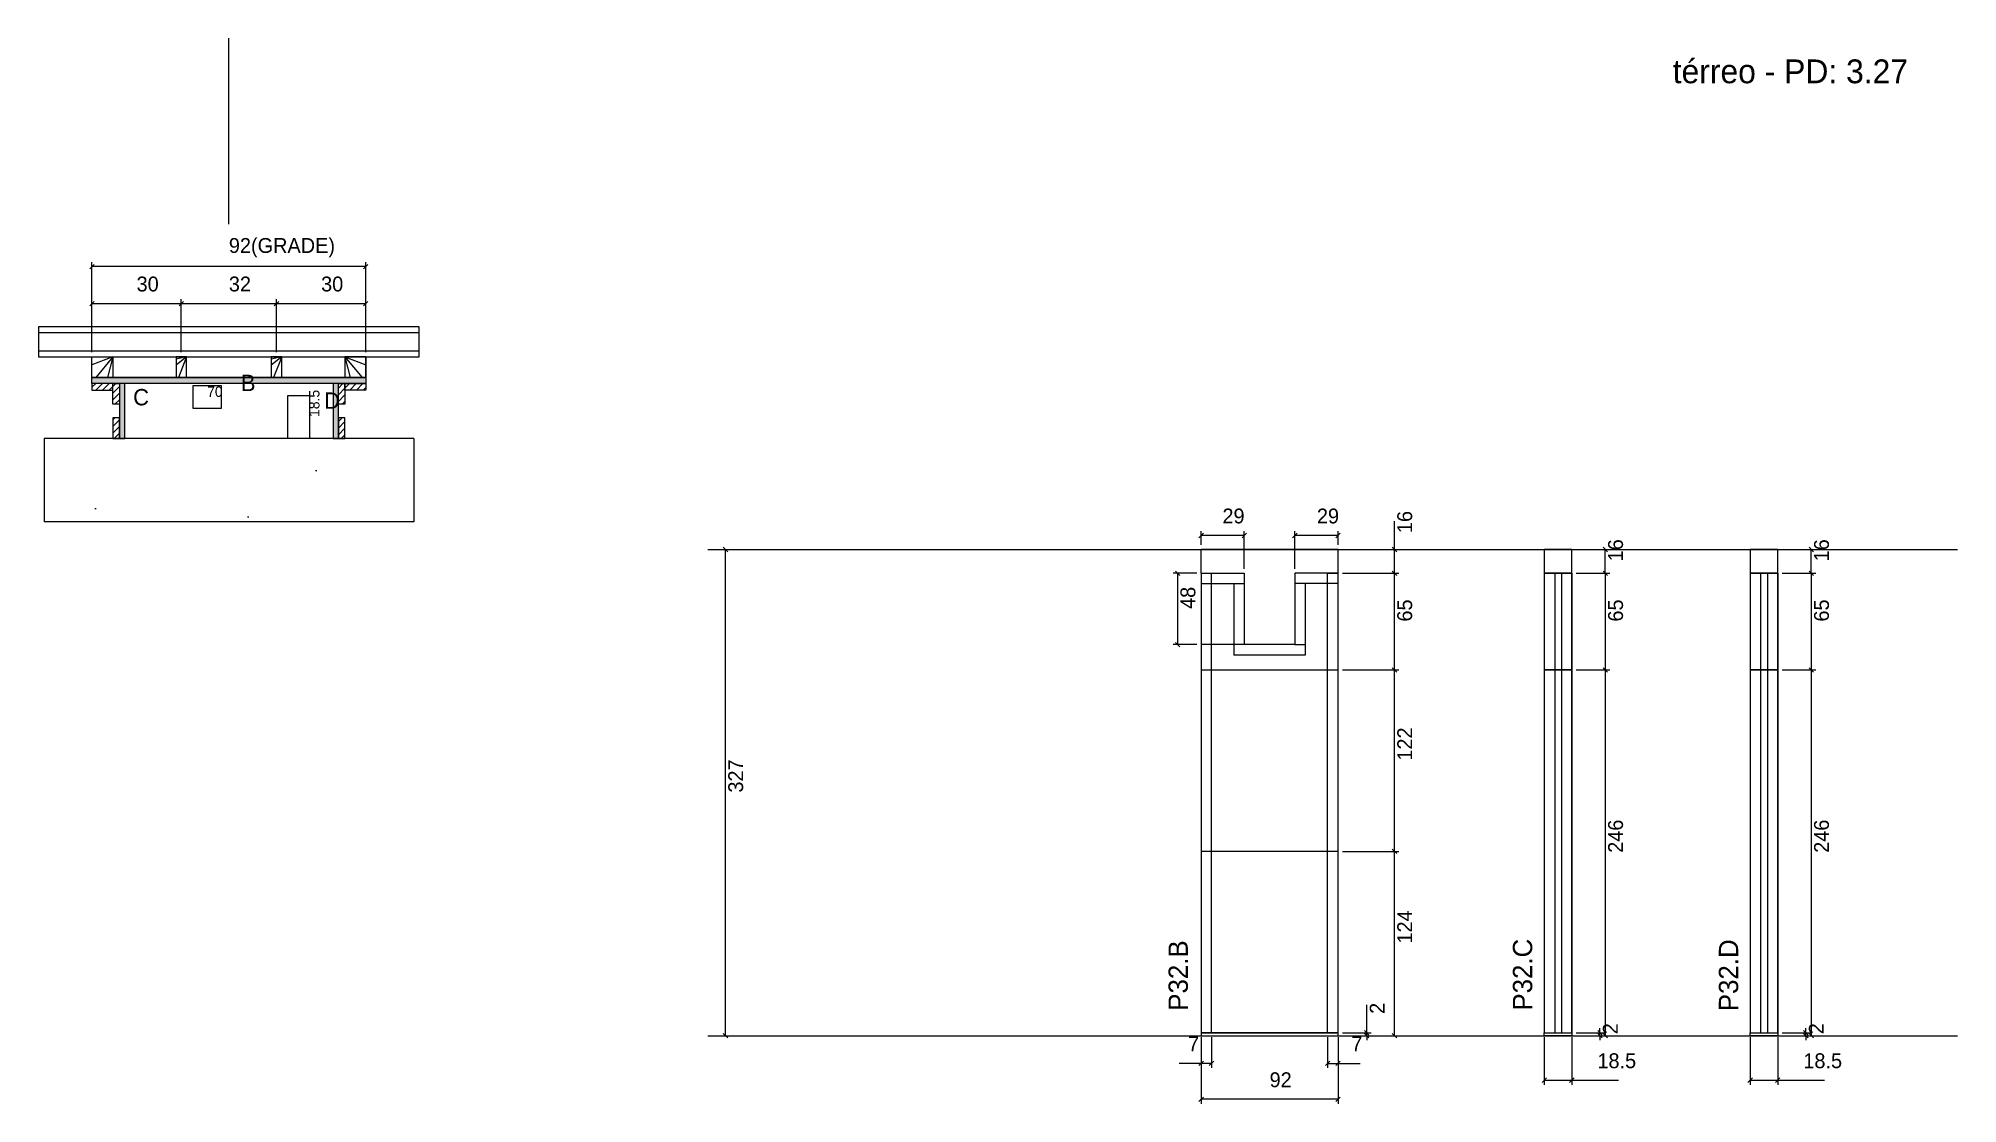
# Model space of a CAD drawing. Header units: metres. Extents: x 19337 to 20627, y -663 to 53.
import ezdxf

# ---------------------------------------------------------------- set-up
doc = ezdxf.new("R2010")
doc.units = ezdxf.units.M
for name, color, linetype in [('CHAPA', 7, 'Continuous'), ('COTA', 7, 'Continuous'), ('Hachura', 7, 'Continuous'), ('Madeira', 7, 'Continuous'), ('NOMENCLATURA', 7, 'Continuous'), ('Nível', 7, 'Continuous'), ('Painéis', 7, 'Continuous'), ('Perfil Metálico', 7, 'Continuous'), ('SARR_2.2x7', 7, 'Continuous'), ('SARRAFO', 7, 'Continuous'), ('Texto Seção', 7, 'Continuous'), ('TEXTO_GERAL', 7, 'Continuous')]:
    doc.layers.add(name, color=color, linetype=linetype)

msp = doc.modelspace()

# ---------------------------------------------------------------- hatches: boundary and pattern name
at = {"layer": 'COTA'}
h = msp.add_hatch(dxfattribs=at)
h.set_pattern_fill('AR-CONC')
h.paths.add_polyline_path([(19360.3, -257.9), (19360.3, -240.4), (19360.3, -257.9)])
h.paths.add_polyline_path([(19341, -215.8), (19341, -271.8), (19589.4, -271.8), (19589.4, -215.8), (19341, -215.8)])
h = msp.add_hatch(dxfattribs=at)
h.set_pattern_fill('AR-CONC')
h.paths.add_polyline_path([(20118.6, -306.4), (20147.6, -306.4), (20147.6, -354.4), (20181.6, -354.4), (20181.6, -306.4), (20210.6, -306.4), (20210.6, -290.4), (20118.6, -290.4), (20118.6, -306.4)])
h = msp.add_hatch(dxfattribs=at)
h.set_pattern_fill('AR-CONC')
h.paths.add_polyline_path([(20349.2, -306.4), (20367.7, -306.4), (20367.7, -290.4), (20349.2, -290.4), (20349.2, -306.4)])
h = msp.add_hatch(dxfattribs=at)
h.set_pattern_fill('AR-CONC')
h.paths.add_polyline_path([(20487.6, -306.4), (20506.1, -306.4), (20506.1, -290.4), (20487.6, -290.4), (20487.6, -306.4)])
at = {"layer": 'Hachura'}
h = msp.add_hatch(color=7, dxfattribs=at)
h.dxf.hatch_style = 1
h.paths.add_polyline_path([(19373.2, -178.8), (19373.2, -174.8), (19557.2, -174.8), (19557.2, -178.8), (19373.2, -178.8)])
h = msp.add_hatch(color=7, dxfattribs=at)
h.dxf.hatch_style = 1
h.paths.add_polyline_path([(19373.2, -178.8), (19373.2, -174.8), (19557.2, -174.8), (19557.2, -178.8), (19373.2, -178.8)])
h = msp.add_hatch(dxfattribs=at)
h.set_pattern_fill('ANSI31')
h.paths.add_polyline_path([(19387.2, -178.8), (19387.2, -183.2), (19373.2, -183.2), (19373.2, -178.8), (19387.2, -178.8)])
h = msp.add_hatch(dxfattribs=at)
h.set_pattern_fill('ANSI31')
h.paths.add_polyline_path([(19391.6, -178.8), (19387.2, -178.8), (19387.2, -192.8), (19391.6, -192.8), (19391.6, -178.8)])
h = msp.add_hatch(color=7, dxfattribs=at)
h.dxf.hatch_style = 1
h.paths.add_polyline_path([(19395.2, -178.8), (19391.6, -178.8), (19391.6, -215.8), (19395.2, -215.8), (19395.2, -178.8)])
h = msp.add_hatch(color=7, dxfattribs=at)
h.dxf.hatch_style = 1
h.paths.add_polyline_path([(19395.2, -178.8), (19391.6, -178.8), (19391.6, -215.8), (19395.2, -215.8), (19395.2, -178.8)])
h = msp.add_hatch(color=7, dxfattribs=at)
h.dxf.hatch_style = 1
h.paths.add_polyline_path([(19538.8, -178.8), (19535.2, -178.8), (19535.2, -215.8), (19538.8, -215.8), (19538.8, -178.8)])
h = msp.add_hatch(color=7, dxfattribs=at)
h.dxf.hatch_style = 1
h.paths.add_polyline_path([(19538.8, -178.8), (19535.2, -178.8), (19535.2, -215.8), (19538.8, -215.8), (19538.8, -178.8)])
h = msp.add_hatch(dxfattribs=at)
h.set_pattern_fill('ANSI31')
h.paths.add_polyline_path([(19543.2, -178.8), (19538.8, -178.8), (19538.8, -192.8), (19543.2, -192.8), (19543.2, -178.8)])
h = msp.add_hatch(dxfattribs=at)
h.set_pattern_fill('ANSI31')
h.paths.add_polyline_path([(19543.2, -178.8), (19543.2, -183.2), (19557.2, -183.2), (19557.2, -178.8), (19543.2, -178.8)])
h = msp.add_hatch(dxfattribs=at)
h.set_pattern_fill('ANSI31')
h.paths.add_polyline_path([(19391.6, -215.8), (19387.2, -215.8), (19387.2, -201.8), (19391.6, -201.8), (19391.6, -215.8)])
h = msp.add_hatch(dxfattribs=at)
h.set_pattern_fill('ANSI31')
h.paths.add_polyline_path([(19543.2, -215.8), (19538.8, -215.8), (19538.8, -201.8), (19543.2, -201.8), (19543.2, -215.8)])

# ---------------------------------------------------------------- linework, layer by layer
at = {"layer": 'CHAPA', "color": 1, "lineweight": 25}
for points in [[(19373.2, -178.8), (19373.2, -174.8), (19557.2, -174.8), (19557.2, -178.8)], [(19373.2, -178.8), (19373.2, -174.8), (19557.2, -174.8), (19557.2, -178.8)], [(19395.2, -178.8), (19391.6, -178.8), (19391.6, -215.8), (19395.2, -215.8)], [(19395.2, -178.8), (19391.6, -178.8), (19391.6, -215.8), (19395.2, -215.8)], [(19538.8, -178.8), (19535.2, -178.8), (19535.2, -215.8), (19538.8, -215.8)], [(19538.8, -178.8), (19535.2, -178.8), (19535.2, -215.8), (19538.8, -215.8)]]:
    msp.add_lwpolyline(points, close=True, dxfattribs=at)
at = {"layer": 'COTA', "color": 0, "lineweight": 25}
for p, q in [((19374.7, -98.7), (19371.7, -101.7)), ((19555.7, -101.7), (19558.7, -98.7)), ((19374.7, -123.6), (19371.7, -126.6)), ((19431.7, -126.6), (19434.7, -123.6)), ((19434.7, -123.6), (19431.7, -126.6)), ((19495.7, -126.6), (19498.7, -123.6)), ((19498.7, -123.6), (19495.7, -126.6)), ((19555.7, -126.6), (19558.7, -123.6)), ((20120.1, -279.5), (20117.1, -282.5)), ((20146.1, -282.5), (20149.1, -279.5)), ((20183.1, -279.5), (20180.1, -282.5)), ((20209.1, -282.5), (20212.1, -279.5)), ((19800.5, -291.9), (19797.5, -288.9)), ((20250, -291.9), (20247, -288.9)), ((20391.7, -291.9), (20388.7, -288.9)), ((20530.1, -291.9), (20527.1, -288.9)), ((20104.3, -307.9), (20101.3, -304.9)), ((20250, -307.9), (20247, -304.9)), ((20247, -304.9), (20250, -307.9)), ((20388.7, -304.9), (20391.7, -307.9)), ((20391.7, -307.9), (20388.7, -304.9)), ((20527.1, -304.9), (20530.1, -307.9)), ((20530.1, -307.9), (20527.1, -304.9)), ((20101.3, -352.9), (20104.3, -355.9)), ((20247, -369.9), (20250, -372.9)), ((20250, -372.9), (20247, -369.9)), ((20388.7, -369.9), (20391.7, -372.9)), ((20391.7, -372.9), (20388.7, -369.9)), ((20527.1, -369.9), (20530.1, -372.9)), ((20530.1, -372.9), (20527.1, -369.9)), ((20250, -494.9), (20247, -491.9)), ((20247, -491.9), (20250, -494.9)), ((19797.5, -615.9), (19800.5, -618.9)), ((20228.4, -613.9), (20231.4, -616.9)), ((20231.4, -618.9), (20228.4, -615.9)), ((20247, -615.9), (20250, -618.9)), ((20385.1, -613.9), (20388.1, -616.9)), ((20388.1, -618.9), (20385.1, -615.9)), ((20388.7, -615.9), (20391.7, -618.9)), ((20523.5, -613.9), (20526.5, -616.9)), ((20526.5, -618.9), (20523.5, -615.9)), ((20527.1, -615.9), (20530.1, -618.9)), ((20120.1, -634.5), (20117.1, -637.5)), ((20124.1, -637.5), (20127.1, -634.5)), ((20205.1, -634.5), (20202.1, -637.5)), ((20209.1, -637.5), (20212.1, -634.5)), ((20350.7, -645.8), (20347.7, -648.8)), ((20366.2, -648.8), (20369.2, -645.8)), ((20489.1, -645.8), (20486.1, -648.8)), ((20504.6, -648.8), (20507.6, -645.8)), ((20120.1, -658.6), (20117.1, -661.6)), ((20209.1, -661.6), (20212.1, -658.6))]:
    msp.add_line(p, q, dxfattribs=at)
at = {"layer": 'COTA', "color": 241, "lineweight": 25}
for p, q in [((19373.2, -157.8), (19373.2, -97.2)), ((19557.2, -100.2), (19373.2, -100.2)), ((19557.2, -157.8), (19557.2, -97.2)), ((19373.2, -157.8), (19373.2, -122.1)), ((19373.2, -125.1), (19433.2, -125.1)), ((19433.2, -157.8), (19433.2, -122.1)), ((19433.2, -157.8), (19433.2, -122.1)), ((19433.2, -125.1), (19497.2, -125.1)), ((19497.2, -157.8), (19497.2, -122.1)), ((19497.2, -157.8), (19497.2, -122.1)), ((19497.2, -125.1), (19557.2, -125.1)), ((19557.2, -157.8), (19557.2, -122.1)), ((19589.4, -215.8), (19341, -215.8)), ((19341, -215.8), (19341, -271.8)), ((19589.4, -215.8), (19589.4, -271.8)), ((19589.4, -271.8), (19341, -271.8)), ((20210.6, -290.4), (20118.6, -290.4)), ((20118.6, -306.4), (20118.6, -290.4)), ((20210.6, -306.4), (20210.6, -290.4))]:
    msp.add_line(p, q, dxfattribs=at)
at = {"layer": 'COTA', "color": 180, "lineweight": 25}
for p, q in [((19460.3, -180.3), (19441, -180.3)), ((19441, -180.3), (19441, -195.3)), ((19460.3, -195.3), (19460.3, -180.3)), ((19519.6, -187.2), (19504.6, -187.2)), ((19504.6, -187.2), (19504.6, -215.5)), ((19519.6, -215.5), (19519.6, -187.2)), ((19441, -195.3), (19460.3, -195.3)), ((19504.6, -215.5), (19519.6, -215.5))]:
    msp.add_line(p, q, dxfattribs=at)
at = {"layer": 'COTA', "color": 4, "lineweight": 25}
for p, q in [((20118.6, -287.4), (20118.6, -278)), ((20147.6, -281), (20118.6, -281)), ((20147.6, -303.4), (20147.6, -278)), ((20181.6, -303.4), (20181.6, -278)), ((20210.6, -281), (20181.6, -281)), ((20210.6, -287.4), (20210.6, -278)), ((20248.5, -290.4), (20248.5, -271.4)), ((19790.1, -290.4), (19802, -290.4)), ((19799, -617.4), (19799, -290.4)), ((20213.6, -290.4), (20251.5, -290.4)), ((20248.5, -306.4), (20248.5, -290.4)), ((20370.7, -290.4), (20393.2, -290.4)), ((20390.2, -306.4), (20390.2, -290.4)), ((20509.1, -290.4), (20531.6, -290.4)), ((20528.6, -306.4), (20528.6, -290.4)), ((20115.6, -306.4), (20099.8, -306.4)), ((20102.8, -306.4), (20102.8, -354.4)), ((20213.6, -306.4), (20251.5, -306.4)), ((20213.6, -306.4), (20251.5, -306.4)), ((20248.5, -371.4), (20248.5, -306.4)), ((20370.7, -306.4), (20393.2, -306.4)), ((20370.7, -306.4), (20393.2, -306.4)), ((20390.2, -306.4), (20390.2, -371.4)), ((20509.1, -306.4), (20531.6, -306.4)), ((20509.1, -306.4), (20531.6, -306.4)), ((20528.6, -306.4), (20528.6, -371.4)), ((20115.6, -354.4), (20099.8, -354.4)), ((20213.6, -371.4), (20251.5, -371.4)), ((20213.6, -371.4), (20251.5, -371.4)), ((20248.5, -493.4), (20248.5, -371.4)), ((20370.7, -371.4), (20393.2, -371.4)), ((20370.7, -371.4), (20393.2, -371.4)), ((20390.2, -371.4), (20390.2, -617.4)), ((20509.1, -371.4), (20531.6, -371.4)), ((20509.1, -371.4), (20531.6, -371.4)), ((20528.6, -371.4), (20528.6, -617.4)), ((20213.6, -493.4), (20251.5, -493.4)), ((20213.6, -493.4), (20251.5, -493.4)), ((20248.5, -617.4), (20248.5, -493.4)), ((20229.9, -615.4), (20229.9, -596.6)), ((19790.1, -617.4), (19802, -617.4)), ((20118.6, -618.4), (20118.6, -663.1)), ((20125.6, -618.4), (20125.6, -639)), ((20203.6, -618.4), (20203.6, -639)), ((20210.6, -618.4), (20210.6, -663.1)), ((20213.6, -615.4), (20232.9, -615.4)), ((20213.6, -617.4), (20232.9, -617.4)), ((20213.6, -617.4), (20251.5, -617.4)), ((20229.9, -617.4), (20229.9, -615.4)), ((20229.9, -617.4), (20229.9, -620.4)), ((20349.2, -618.4), (20349.2, -650.3)), ((20367.7, -618.4), (20367.7, -650.3)), ((20370.7, -615.4), (20389.6, -615.4)), ((20370.7, -617.4), (20389.6, -617.4)), ((20370.7, -617.4), (20393.2, -617.4)), ((20386.6, -615.4), (20386.6, -612.4)), ((20386.6, -617.4), (20386.6, -615.4)), ((20386.6, -617.4), (20386.6, -620.4)), ((20487.6, -618.4), (20487.6, -650.3)), ((20506.1, -618.4), (20506.1, -650.3)), ((20509.1, -615.4), (20528, -615.4)), ((20509.1, -617.4), (20528, -617.4)), ((20509.1, -617.4), (20531.6, -617.4)), ((20525, -615.4), (20525, -612.4)), ((20525, -617.4), (20525, -615.4)), ((20525, -617.4), (20525, -620.4)), ((20118.6, -620.4), (20118.6, -639)), ((20210.6, -620.4), (20210.6, -639)), ((20118.6, -636), (20103.9, -636)), ((20125.6, -636), (20118.6, -636)), ((20203.6, -636), (20210.6, -636)), ((20210.6, -636), (20225.4, -636)), ((20349.2, -647.3), (20367.7, -647.3)), ((20367.7, -647.3), (20399.1, -647.3)), ((20487.6, -647.3), (20506.1, -647.3)), ((20506.1, -647.3), (20537.5, -647.3)), ((20210.6, -660.1), (20118.6, -660.1))]:
    msp.add_line(p, q, dxfattribs=at)
at = {"layer": 'COTA', "color": 241, "lineweight": 25}
for points in [[(20367.7, -306.4), (20367.7, -290.4), (20349.2, -290.4), (20349.2, -306.4)], [(20506.1, -306.4), (20506.1, -290.4), (20487.6, -290.4), (20487.6, -306.4)]]:
    msp.add_lwpolyline(points, dxfattribs=at)
at = {"layer": 'Madeira', "color": 126, "lineweight": 18}
for p, q in [((19387.2, -160.8), (19373.2, -166.2)), ((19387.2, -160.8), (19375.7, -174.8)), ((19387.2, -160.8), (19383.7, -174.8)), ((19436.7, -160.8), (19429.7, -166.5)), ((19436.7, -160.8), (19429.7, -162.5)), ((19436.7, -160.8), (19431.3, -174.8)), ((19500.7, -160.8), (19493.7, -166.5)), ((19500.7, -160.8), (19493.7, -162.5)), ((19500.7, -160.8), (19495.3, -174.8)), ((19543.2, -160.8), (19554.7, -174.8)), ((19543.2, -160.8), (19546.7, -174.8)), ((19543.2, -160.8), (19557.2, -166.2))]:
    msp.add_line(p, q, dxfattribs=at)
for points in [[(19557.2, -160.8), (19557.2, -174.8), (19373.2, -174.8), (19373.2, -160.8)], [(19387.2, -160.8), (19387.2, -174.8), (19373.2, -174.8), (19373.2, -160.8)], [(19436.7, -160.8), (19429.7, -160.8), (19429.7, -174.8), (19436.7, -174.8)], [(19500.7, -160.8), (19493.7, -160.8), (19493.7, -174.8), (19500.7, -174.8)], [(19543.2, -160.8), (19543.2, -174.8), (19557.2, -174.8), (19557.2, -160.8)]]:
    msp.add_lwpolyline(points, close=True, dxfattribs=at)
at = {"layer": 'Nível', "color": 4, "lineweight": 25}
for p, q in [((19787.1, -290.4), (20627, -290.4)), ((19787.1, -617.4), (20627, -617.4))]:
    msp.add_line(p, q, dxfattribs=at)
at = {"layer": 'Painéis', "color": 200, "lineweight": 25}
for p, q in [((20118.6, -306.4), (20118.6, -617.4)), ((20118.6, -306.4), (20147.6, -306.4)), ((20147.6, -306.4), (20147.6, -354.4)), ((20210.6, -306.4), (20181.6, -306.4)), ((20181.6, -306.4), (20181.6, -354.4)), ((20210.6, -617.4), (20210.6, -306.4)), ((20349.2, -306.4), (20349.2, -615.4)), ((20349.2, -306.4), (20367.7, -306.4)), ((20367.7, -306.4), (20349.2, -306.4)), ((20367.7, -306.4), (20349.2, -306.4)), ((20367.7, -306.4), (20349.2, -306.4)), ((20367.7, -615.4), (20367.7, -306.4)), ((20367.7, -306.4), (20367.7, -615.4)), ((20487.6, -306.4), (20487.6, -615.4)), ((20487.6, -306.4), (20506.1, -306.4)), ((20506.1, -306.4), (20487.6, -306.4)), ((20506.1, -306.4), (20487.6, -306.4)), ((20506.1, -306.4), (20487.6, -306.4)), ((20506.1, -615.4), (20506.1, -306.4)), ((20506.1, -306.4), (20506.1, -615.4)), ((20181.6, -354.4), (20118.6, -354.4)), ((20118.6, -371.4), (20210.6, -371.4)), ((20349.2, -371.4), (20367.7, -371.4)), ((20367.7, -371.4), (20349.2, -371.4)), ((20367.7, -371.4), (20349.2, -371.4)), ((20367.7, -371.4), (20349.2, -371.4)), ((20487.6, -371.4), (20506.1, -371.4)), ((20506.1, -371.4), (20487.6, -371.4)), ((20506.1, -371.4), (20487.6, -371.4)), ((20506.1, -371.4), (20487.6, -371.4)), ((20210.6, -493.4), (20118.6, -493.4)), ((20118.6, -615.4), (20210.6, -615.4)), ((20349.2, -615.4), (20367.7, -615.4)), ((20487.6, -615.4), (20506.1, -615.4))]:
    msp.add_line(p, q, dxfattribs=at)
for points in [[(20210.6, -615.4), (20118.6, -615.4), (20118.6, -617.4), (20210.6, -617.4)], [(20349.2, -615.4), (20367.7, -615.4), (20367.7, -617.4), (20349.2, -617.4)], [(20487.6, -615.4), (20506.1, -615.4), (20506.1, -617.4), (20487.6, -617.4)]]:
    msp.add_lwpolyline(points, close=True, dxfattribs=at)
at = {"layer": 'Perfil Metálico', "color": 224, "lineweight": 18}
for points in [[(19337.2, -140.8), (19337.2, -160.8), (19593.2, -160.8), (19593.2, -140.8)], [(19593.2, -156.8), (19593.2, -144.8), (19337.2, -144.8), (19337.2, -156.8)]]:
    msp.add_lwpolyline(points, close=True, dxfattribs=at)
at = {"layer": 'SARR_2.2x7', "color": 40, "lineweight": 25}
for p, q in [((20125.6, -354.4), (20125.6, -306.4)), ((20203.6, -371.4), (20203.6, -306.4)), ((20203.6, -306.4), (20210.6, -306.4)), ((20356.2, -306.4), (20356.2, -371.4)), ((20360.7, -306.4), (20360.7, -371.4)), ((20494.6, -306.4), (20494.6, -371.4)), ((20499.1, -306.4), (20499.1, -371.4)), ((20118.6, -313.4), (20147.6, -313.4)), ((20140.6, -313.4), (20140.6, -354.4)), ((20210.6, -313.4), (20181.6, -313.4)), ((20188.6, -313.4), (20188.6, -354.4)), ((20125.6, -371.4), (20125.6, -354.4)), ((20140.6, -354.4), (20140.6, -361.4)), ((20181.6, -354.4), (20188.6, -354.4)), ((20188.6, -354.4), (20188.6, -361.4)), ((20125.6, -493.4), (20125.6, -371.4)), ((20188.6, -361.4), (20140.6, -361.4)), ((20203.6, -493.4), (20203.6, -371.4)), ((20356.2, -371.4), (20356.2, -615.4)), ((20360.7, -371.4), (20360.7, -615.4)), ((20494.6, -371.4), (20494.6, -615.4)), ((20499.1, -371.4), (20499.1, -615.4)), ((20125.6, -615.4), (20125.6, -493.4)), ((20203.6, -615.4), (20203.6, -493.4))]:
    msp.add_line(p, q, dxfattribs=at)
at = {"layer": 'SARRAFO', "color": 251, "lineweight": 25}
for points in [[(19373.2, -183.2), (19387.2, -183.2), (19387.2, -178.8), (19373.2, -178.8)], [(19387.2, -192.8), (19387.2, -178.8), (19391.6, -178.8), (19391.6, -192.8)], [(19538.8, -192.8), (19538.8, -178.8), (19543.2, -178.8), (19543.2, -192.8)], [(19557.2, -183.2), (19543.2, -183.2), (19543.2, -178.8), (19557.2, -178.8)], [(19387.2, -201.8), (19387.2, -215.8), (19391.6, -215.8), (19391.6, -201.8)], [(19538.8, -201.8), (19538.8, -215.8), (19543.2, -215.8), (19543.2, -201.8)]]:
    msp.add_lwpolyline(points, close=True, dxfattribs=at)
at = {"layer": 'Texto Seção', "color": 252, "lineweight": 15}
msp.add_line((19465.2, -71.7), (19465.2, 53.3), dxfattribs=at)

# ---------------------------------------------------------------- texts
at = {"layer": 'COTA', "color": 241, "lineweight": 25}
for s, p in [('92(GRADE)', (19465.2, -91)), ('30', (19403.2, -116.9)), ('32', (19465.2, -116.9)), ('30', (19527.2, -116.9))]:
    msp.add_text(s, height=10, dxfattribs=at).set_placement(p)
at = {"layer": 'COTA', "color": 1, "lineweight": 25}
msp.add_text('70', height=7, dxfattribs=at).set_placement((19450.6, -187.8))
msp.add_text('18.5', height=7, rotation=90, dxfattribs=at).set_placement((19526.1, -201.3))
at = {"layer": 'COTA', "color": 240, "lineweight": 25}
for s, p in [('29', (20132.9, -272.9)), ('29', (20196.4, -272.9)), ('7', (20109.8, -627.9)), ('7', (20219.5, -627.9)), ('18.5', (20384.9, -639.2)), ('18.5', (20523.3, -639.2)), ('92', (20164.6, -652))]:
    msp.add_text(s, height=10, dxfattribs=at).set_placement(p)
for s, p in [('16', (20260.4, -279.4)), ('16', (20402.1, -298.4)), ('16', (20540.5, -298.4)), ('48', (20114.7, -330.4)), ('65', (20260.4, -338.9)), ('65', (20402.1, -338.9)), ('65', (20540.5, -338.9)), ('122', (20260.4, -432.4)), ('327', (19810.8, -453.9)), ('246', (20402.1, -494.4)), ('246', (20540.5, -494.4)), ('124', (20260.4, -555.4)), ('2', (20241.9, -602.7)), ('2', (20398.6, -616.4)), ('2', (20537, -616.4))]:
    msp.add_text(s, height=10, rotation=90, dxfattribs=at).set_placement(p)
at = {"layer": 'NOMENCLATURA', "color": 2, "lineweight": 25}
msp.add_text('térreo - PD: 3.27', height=16, dxfattribs=at).set_placement((20435.5, 23.1))
at = {"layer": 'Texto Seção', "color": 7, "lineweight": 15}
for s, p in [('P32.B', (20109.7, -600.6)), ('P32.C', (20341.1, -600.5)), ('P32.D', (20479.5, -600.9))]:
    msp.add_text(s, height=13, rotation=90, dxfattribs=at).set_placement(p)
at = {"layer": 'TEXTO_GERAL', "color": 7, "lineweight": 25}
for s, p in [('B', (19473.3, -183.9)), ('C', (19400.9, -193.5)), ('D', (19529.2, -195.8))]:
    msp.add_text(s, height=11, dxfattribs=at).set_placement(p)

doc.saveas('drawing.dxf')
